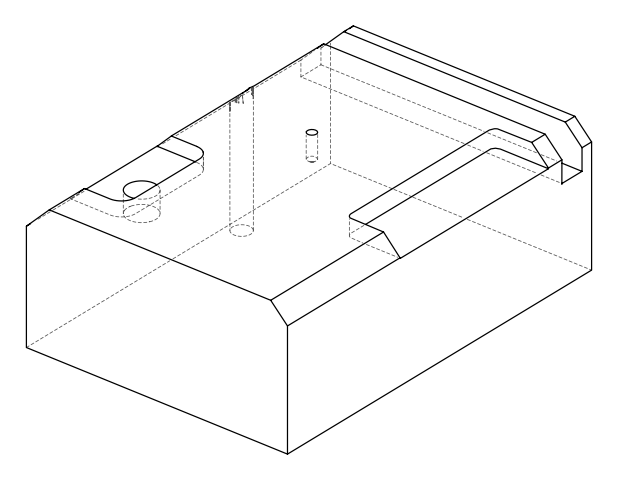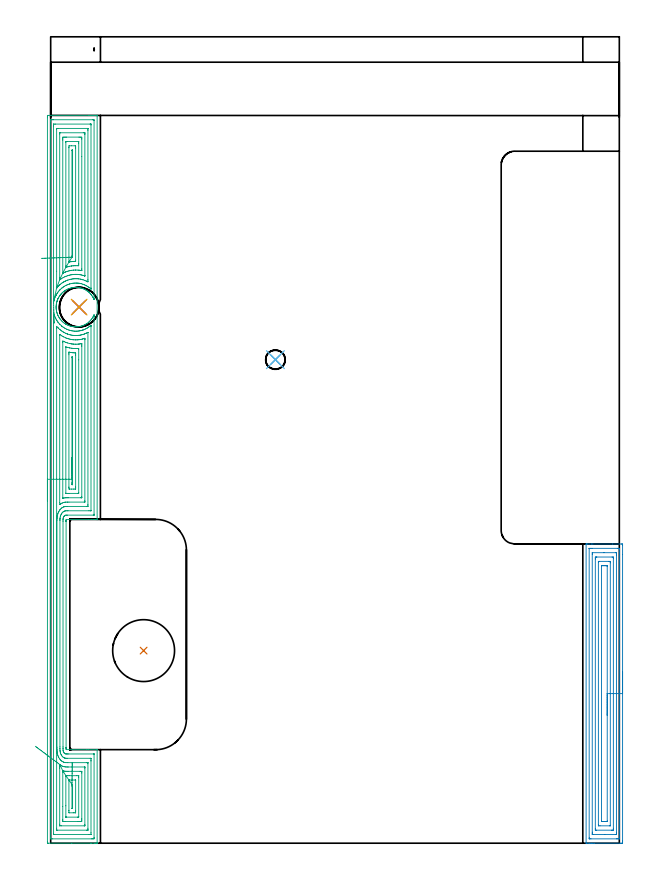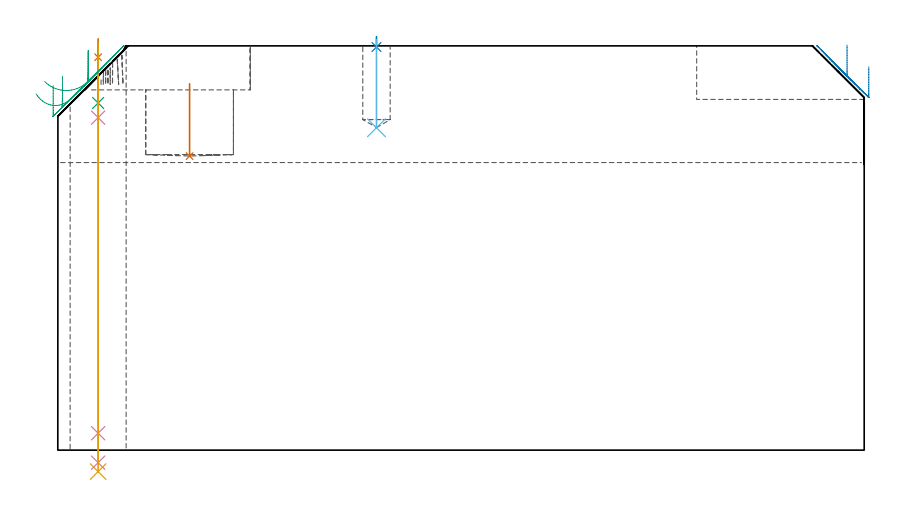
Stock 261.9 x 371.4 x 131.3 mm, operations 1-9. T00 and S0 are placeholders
(PLAN: 15 operations, 9 tool changes, 75.3 min)
(1 SPOT_DRILL | STEP1HOLE | NXT0321_9005460120000 | 0.05 min | 262 mm3)
(2 SPOT_DRILL_1 | STEP1POCKET | NXT0321_9005460120000 | 0.03 min | 1 mm3)
(3 DRILL_BLIND_HOLE_INTO_CENTER | STEP1HOLE | UGT0301_229 | 0.08 min | 1534 mm3)
(4 GUN_DRILL_THROUGH_HOLE | STEP1HOLE | UGT0307_008 | 0.65 min | 10890 mm3)
(5 DRILL_TO_ENLARGE_THROUGH_HOLE | STEP1HOLE | UGT0301_251 | 0.56 min | 21424 mm3)
(6 DRILL_BLIND_HOLE_INTO_CENTER_1 | STEP1POCKET | UGT0301_205 | 0.12 min | 1534 mm3)
(7 INDEXABLE_INSERT_DRILL_BLIND_HOLE_FROM_SOLID | STEP1POCKET_1 | NXT0302_028 | 0.1 min | 22609 mm3)
(8 AREA_MILL | FG_CHAMFER_SURFACE | UGT0205_001 | 6.96 min | 20503 mm3)
(9 AREA_MILL_1 | FG_CHAMFER_SURFACE_1 | UGT0205_001 | 19.77 min | 85879 mm3)
(10 AREA_MILL_2 | FG_CHAMFER_SURFACE_2 | UGT0205_001 | 1.13 min | 4449 mm3)
(11 AREA_MILL_3 | FG_CHAMFER_SURFACE_3 | UGT0205_001 | 1.01 min | 5197 mm3)
(12 AREA_MILL_4 | FG_CHAMFER_SURFACE_4 | UGT0205_001 | 0.8 min | 2714 mm3)
(13 MILL_SLOT | SLOT_PARTIAL_RECTANGULAR | UGT0201_006 | Follow Part, ap 7, ae 75% | 2.34 min | 62139 mm3)
(14 MILL_SLOT_1 | SLOT_PARTIAL_RECTANGULAR_1 | NXT0201_011 | Follow Part, ap 3, ae 75% | 31.88 min | 168829 mm3)
(15 MILL_RECTANGULAR_SLOT | SLOT_RECTANGULAR | UGT0201_094 | Follow Part, ap 5, ae 75% | 9.79 min | 236821 mm3)
(TOOL NXT0321_9005460120000 | NC Spot Drill, 142deg, 12mm, Carbide, Uncoated | D12 PA142 FL30 Z2)
(TOOL UGT0301_229 | Twist Drill 11.9 mm | D11.9 PA118 FL100 Z2)
(TOOL UGT0307_008 | Gun Drill 11 mm | D11 PA130 FL24 Z1)
(TOOL UGT0301_251 | Twist Drill 18.2 mm | D18.2 PA118 FL135 Z2)
(TOOL UGT0301_205 | Twist Drill 8.9 mm | D8.9 PA118 FL78 Z2)
(TOOL NXT0302_028 | Index. Insert Drill 28.5mm [880-D2850L32-03] | D28.5 PA176 FL86 Z2)
(TOOL UGT0205_001 | Chamfer Mill 20 x 3 x 45 deg. | D20 FL50 Z2)
(TOOL UGT0201_006 | End Mill 28 mm | D28 FL25 Z2)
(TOOL NXT0201_011 | ENDMILL 12mm [2P460-1200-NA 1630] | D12 FL38 Z6)
(TOOL UGT0201_094 | End mill 20 mm | D20 FL38 Z4)
(OP 1 SPOT_DRILL)
G17 G21 G94 G90
T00 M6
G54
G17 G0 G90 X13.1 Y246.9 S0 M3
G43 Z141.3 H0
G94 G81 G98 Z127.6 F250. R133.6
G80
M5
M2
(OP 2 SPOT_DRILL_1)
G17 G21 G94 G90
T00 M6
G54
G17 G0 G90 X103.5 Y222.7 S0 M3
G43 Z141.3 H0
G94 G81 G98 Z130.917 F250. R134.3
G80
M5
M2
(OP 3 DRILL_BLIND_HOLE_INTO_CENTER)
G17 G21 G94 G90
T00 M6
G54
G17 G0 G90 X13.1 Y246.9 S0 M3
G43 Z141.3 H0
G94 G81 G98 Z112.75 F250. R132.6
G80
M5
M2
(OP 4 GUN_DRILL_THROUGH_HOLE)
G17 G21 G94 G90
T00 M6
G54
G17 G0 G90 X13.1 Y246.9 M8
G43 Z141.3 H0
Z127.657
S716 M3
G94 G1 Z107.99 F125. M26
G4 X.084
Z5.5 F250.
G4 X.084
Z-4.065 F125.
G4 X.084
M5
M9
G0 Z127.657
Z141.3
M2
(OP 5 DRILL_TO_ENLARGE_THROUGH_HOLE)
G17 G21 G94 G90
T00 M6
G54
G17 G0 G90 X13.1 Y246.9 S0 M3
G43 Z141.3 H0
G94 G73 G98 Z-6.968 F250. Q17.196 R132.6
G80
M5
M2
(OP 6 DRILL_BLIND_HOLE_INTO_CENTER_1)
G17 G21 G94 G90
T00 M6
G54
G17 G0 G90 X103.5 Y222.7 S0 M3
G43 Z141.3 H0
G94 G81 G98 Z104.7 F250. R133.3
G80
M5
M2
(OP 7 INDEXABLE_INSERT_DRILL_BLIND_HOLE_FROM_SOLID)
G17 G21 G94 G90
T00 M6
G54
G17 G0 G90 X42.8 Y88.7 S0 M3
G43 Z141.3 H1
G94 G81 G98 Z95.5 F250. R119.
G80
M5
M2
(OP 8 AREA_MILL)
G17 G21 G94 G90
T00 M6
G54
G17 G0 G90 X263.4 Y78.9 S1061 M3
G43 Z141.3 H0
Z124.5
G94 G1 Y78.862 Z123.629 F250.
Y78.748 Z122.764
Y78.559 Z121.912
Y78.297 Z121.08
Y77.963 Z120.274
Y77.56 Z119.5
Y77.092 Z118.764
Y76.56 Z118.072
Y75.971 Z117.429
Y75.328 Z116.84
Y74.636 Z116.309
Y73.9 Z115.84
Y73.126 Z115.437
Y72.32 Z115.103
Y71.488 Z114.841
Y70.636 Z114.652
Y69.772 Z114.538
Y68.9 Z114.5
Y1.035
X263.399 Y0.609 Z114.501
X263.395 Y0.148 Z114.503
X263.392 Y0.009 Z114.506
X262.939 Y0.005 Z114.958
X262.337 Y0. Z115.56
X250.309 Z127.586
X249.707 Z128.187
X249.146 Z128.751
X248.825 Z129.071
X248.264 Z129.632
X247.943 Z129.952
X246.935 Z130.964
X246.607 Y0.007 Z131.284
X246.602 Y0.008 Z131.288
X246.6 Y0.163 Z131.3
Y137.637
X246.602 Y137.793 Z131.288
X246.607 Y137.8 Z131.283
X246.935 Z130.964
X247.301 Z130.598
X247.943 Z129.952
X249.146 Z128.751
X249.707 Z128.187
X258.829 Z119.068
X262.939 Z114.958
X263.222 Y137.797 Z114.675
X263.392 Y137.79 Z114.506
X263.399 Y137.618 Z114.499
X263.4 Y137.191 Z114.5
Y132.923
Y68.9
X261.986 Z115.914
X261.985 Y2.189 Z115.915
X261.984 Y2.087 Z115.916
X261.981 Y2.036 Z115.919
X261.98 Y2.018 Z115.92
X261.953 Y2.01 Z115.947
X261.562 Y2.002 Z116.338
X261.175 Y2.001 Z116.725
X260.682 Y2. Z117.218
X248.825 Y2.001 Z129.075
X248.329 Y2.003 Z129.571
X248.118 Y2.01 Z129.782
X248.021 Y2.023 Z129.879
X248.015 Y2.321 Z129.885
Y2.394
Y135.611
X248.016 Y135.713 Z129.884
X248.018 Y135.764 Z129.882
X248.02 Y135.782 Z129.88
X248.047 Y135.79 Z129.853
X248.438 Y135.798 Z129.462
X248.825 Y135.799 Z129.075
X249.318 Y135.8 Z128.582
X261.175 Y135.799 Z116.725
X261.671 Y135.797 Z116.229
X261.882 Y135.79 Z116.018
X261.979 Y135.777 Z115.921
X261.984 Y135.479 Z115.916
X261.985 Y135.406 Z115.915
X261.986 Y68.9 Z115.914
X260.572 Z117.328
X260.571 Y4.79 Z117.329
X260.569 Y4.18 Z117.331
X260.567 Y4.039 Z117.333
X260.565 Y4.013 Z117.335
X260.529 Y4.007 Z117.371
X260.469 Y4.001 Z117.431
X255.177 Y4. Z122.723
X249.884 Y4.001 Z128.016
X249.707 Y4.004 Z128.193
X249.53 Y4.01 Z128.37
X249.435 Y4.02 Z128.465
X249.432 Y4.086 Z128.468
X249.43 Y4.18 Z128.47
X249.429 Y4.462 Z128.471
X249.428 Y5.072 Z128.472
X249.429 Y133.01 Z128.471
X249.431 Y133.62 Z128.469
X249.433 Y133.76 Z128.467
X249.435 Y133.787 Z128.465
X249.471 Y133.793 Z128.429
X249.531 Y133.798 Z128.369
X254.823 Y133.8 Z123.077
X260.116 Y133.799 Z117.784
X260.293 Y133.796 Z117.607
X260.47 Y133.79 Z117.43
X260.565 Y133.78 Z117.335
X260.568 Y133.714 Z117.332
X260.57 Y133.62 Z117.33
X260.571 Y133.338 Z117.329
Y132.728
X260.572 Y68.9 Z117.328
X259.157 Z118.743
Y6.858
X259.154 Y6.225 Z118.746
X259.15 Y6.019 Z118.75
X258.952 Y6.01 Z118.948
X258.528 Y6. Z119.372
X258.494 Z119.406
X251.437 Z126.463
X251.042 Y6.005 Z126.858
X250.851 Y6.01 Z127.049
X250.848 Y6.12 Z127.052
X250.843 Y6.601 Z127.057
Y130.942
X250.846 Y131.575 Z127.054
X250.85 Y131.781 Z127.05
X251.048 Y131.79 Z126.852
X251.471 Y131.799 Z126.429
X251.506 Y131.8 Z126.394
X258.563 Z119.337
X258.958 Y131.795 Z118.942
X259.149 Y131.79 Z118.751
X259.152 Y131.68 Z118.748
X259.157 Y131.199 Z118.743
Y68.9
X257.743 Z120.157
X257.742 Y8.251 Z120.158
X257.74 Y8.121 Z120.16
X257.736 Y8.022 Z120.164
X257.723 Y8.01 Z120.177
X257.646 Y8.005 Z120.254
X257.399 Y8.001 Z120.501
X252.989 Y8. Z124.911
X252.354 Y8.007 Z125.546
X252.27 Y8.01 Z125.63
X252.261 Y8.35 Z125.639
X252.258 Y8.545 Z125.642
X252.257 Y8.643 Z125.643
X252.258 Y129.548 Z125.642
X252.26 Y129.679 Z125.64
X252.264 Y129.778 Z125.636
X252.277 Y129.79 Z125.623
X252.354 Y129.795 Z125.546
X252.601 Y129.799 Z125.299
X257.011 Y129.8 Z120.889
X257.646 Y129.793 Z120.254
X257.73 Y129.79 Z120.17
X257.739 Y129.45 Z120.161
X257.742 Y129.255 Z120.158
X257.743 Y129.157 Z120.157
Y68.9
X256.329 Z121.571
X256.328 Y10.202 Z121.572
X256.327 Y10.089 Z121.573
X256.324 Y10.034 Z121.576
X256.322 Y10.013 Z121.578
X256.298 Y10.008 Z121.602
X255.882 Y10.003 Z122.018
X255.423 Y10. Z122.477
X255. Z122.9
X254.541 Z123.359
X254.118 Y10.004 Z123.782
X253.695 Y10.01 Z124.205
X253.677 Y10.013 Z124.223
X253.675 Y10.031 Z124.225
X253.673 Y10.077 Z124.227
X253.672 Y10.157 Z124.228
X253.671 Y10.278 Z124.229
X253.672 Y127.598 Z124.228
X253.673 Y127.71 Z124.227
X253.676 Y127.766 Z124.224
X253.678 Y127.787 Z124.222
X253.702 Y127.792 Z124.198
X254.118 Y127.797 Z123.782
X254.577 Y127.8 Z123.323
X255. Z122.9
X255.459 Y127.799 Z122.441
X255.882 Y127.796 Z122.018
X256.305 Y127.79 Z121.595
X256.323 Y127.787 Z121.577
X256.325 Y127.769 Z121.575
X256.327 Y127.723 Z121.573
X256.328 Y127.643 Z121.572
X256.329 Y127.522 Z121.571
Y68.9
Y68.028 Z121.609
Y67.164 Z121.723
Y66.312 Z121.912
Y65.48 Z122.174
Y64.674 Z122.508
Y63.9 Z122.911
Y63.164 Z123.38
Y62.472 Z123.911
Y61.829 Z124.5
Y61.24 Z125.143
Y60.708 Z125.835
Y60.24 Z126.571
Y59.837 Z127.345
Y59.503 Z128.151
Y59.241 Z128.983
Y59.052 Z129.835
Y58.938 Z130.7
Y58.9 Z131.571
G0 Z141.3
M5
M2
(OP 9 AREA_MILL_1)
G17 G21 G94 G90
T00 M6
G54
G17 G0 G90 X-1.5 Y157.6 S1061 M3
G43 Z141.3 H0
Z118.4
G94 G1 Y157.638 Z117.528 F250.
Y157.752 Z116.664
Y157.941 Z115.812
Y158.203 Z114.98
Y158.537 Z114.174
Y158.94 Z113.4
Y159.408 Z112.664
Y159.94 Z111.972
Y160.529 Z111.329
Y161.172 Z110.74
Y161.864 Z110.209
Y162.6 Z109.74
Y163.374 Z109.337
Y164.18 Z109.003
Y165.012 Z108.741
Y165.863 Z108.552
Y166.728 Z108.438
Y167.6 Z108.4
Y334.141
X-1.499 Y334.587 Z108.401
X-1.495 Y335.029 Z108.403
X-1.492 Y335.19 Z108.406
X-1.059 Y335.2 Z108.838
X17.712 Z127.607
X18.317 Z128.211
X18.869 Z128.766
X19.197 Z129.094
X19.75 Z129.646
X20.078 Z129.973
X20.734 Z130.634
X21.071 Z130.971
X21.4 Y335.196 Z131.29
Y335.195 Z131.291
Y335.034 Z131.3
Y149.294
Y149.105 Z131.291
Y149.104
X21.017 Y149.1 Z130.917
X20.843 Z130.743
X20.078 Z129.973
X18.815 Z128.712
X17.436 Z127.332
X7.101 Z116.999
Y148.637
X7.106 Y148.401 Z116.993
X7.109 Y148.377 Z116.99
Y148.372 Z116.989
X7.107 Y148.367 Z116.991
X7.101 Y148.354 Z116.998
X7.103 Y148.341 Z116.992
X7.101 Y148.338
Y148.324 Z116.995
X7.102 Y148.32 Z116.996
X7.101 Y148.301 Z116.995
Y148.299
X7.103 Y148.295 Z116.992
X7.102 Y148.292 Z116.998
X7.103 Y148.271 Z116.993
X7.102 Y148.268 Z116.991
X7.1 Y148.265
Y148.206 Z117.
Y44.003
Y43.97 Z116.992
X7.101 Y43.969 Z116.991
X7.102 Y43.967
Y43.964 Z116.993
Y43.954 Z116.997
X7.103 Y43.95 Z116.992
X7.1 Y43.945 Z116.995
Y43.939 Z117.
X7.104 Y43.935 Z116.995
X7.112 Y43.928 Z116.987
X7.109 Y43.922 Z116.99
X7.102 Y43.685 Z116.998
Y43.1
X16.555 Z126.449
X17.297 Z127.195
X17.436 Z127.334
X21.263 Y43.099 Z131.161
X21.395 Y43.09 Z131.293
X21.4 Y43.029 Z131.3
Y0.166
Y0.005 Z131.291
Y0.004 Z131.29
X21.071 Y0. Z130.971
X20.734 Z130.634
X20.078 Z129.973
X18.869 Z128.766
X18.317 Z128.211
X9.717 Z119.614
X-1.059 Z108.838
X-1.338 Y0.003 Z108.559
X-1.492 Y0.01 Z108.406
X-1.499 Y0.166 Z108.399
X-1.5 Y0.613 Z108.4
Y167.6
X-0.086 Z109.814
X-0.085 Y332.706 Z109.815
X-0.084 Y332.801 Z109.816
X-0.077 Y333.19 Z109.823
X0.312 Y333.197 Z110.212
X0.703 Y333.199 Z110.603
X1.19 Y333.2 Z111.09
X19.197 Y333.199 Z129.097
X19.688 Y333.196 Z129.588
X19.892 Y333.19 Z129.792
X19.979 Y333.163 Z129.879
X19.984 Y332.897 Z129.884
X19.985 Y332.801 Z129.885
Y250.647
Y250.622
X19.979 Y250.448 Z129.879
X19.908 Y250.601 Z129.808
X19.709 Y251.015 Z129.609
X19.494 Y251.422 Z129.394
X19.452 Y251.493 Z129.352
X19.164 Y251.944 Z129.064
X18.857 Y252.386 Z128.757
X18.6 Y252.71 Z128.5
X18.348 Y252.999 Z128.248
X18.086 Y253.278 Z127.986
X17.707 Y253.64 Z127.607
X17.392 Y253.912 Z127.292
X17.07 Y254.171 Z126.97
X16.813 Y254.353 Z126.713
X16.371 Y254.64 Z126.271
X15.919 Y254.903 Z125.819
X15.618 Y255.063 Z125.518
X15.025 Y255.32 Z124.925
X14.58 Y255.49 Z124.48
X14.131 Y255.634 Z124.031
X13.686 Y255.751 Z123.586
X13.238 Y255.846 Z123.138
X12.863 Y255.908 Z122.763
X12.487 Y255.956 Z122.387
X12.344 Y255.966 Z122.244
X11.897 Y255.988 Z121.797
X11.45 Z121.35
X10.713 Y255.956 Z120.613
X10.556 Y255.936 Z120.456
X10.108 Y255.869 Z120.008
X9.662 Y255.783 Z119.562
X9.214 Y255.674 Z119.114
X8.769 Y255.541 Z118.669
X8.319 Y255.381 Z118.219
X7.875 Y255.197 Z117.775
X7.582 Y255.063 Z117.482
X6.981 Y254.729 Z116.881
X6.552 Y254.46 Z116.448
X6.427 Y254.374 Z116.322
X6.211 Y254.227 Z116.111
X6.129 Y254.171 Z116.028
X6.087 Y254.138 Z115.987
X5.987 Y254.054 Z115.886
X5.634 Y253.757 Z115.533
X5.194 Y253.359 Z115.093
X5.106 Y253.27 Z115.003
X5.046 Y253.203 Z114.944
X4.889 Y253.028 Z114.788
X4.813 Y252.941 Z114.708
X4.719 Y252.839 Z114.618
X4.629 Y252.731 Z114.528
X4.519 Y252.597 Z114.415
X4.38 Y252.433 Z114.28
X4.34 Y252.386 Z114.24
X4.3 Y252.33 Z114.2
X4.017 Y251.916 Z113.917
X3.754 Y251.493 Z113.654
X3.539 Y251.094 Z113.436
X3.419 Y250.874 Z113.319
X3.406 Y250.85 Z113.305
X3.345 Y250.716 Z113.243
X3.291 Y250.601 Z113.19
X3.112 Y250.157 Z113.008
X3.051 Y249.99 Z112.951
X3.041 Y249.962 Z112.941
X2.97 Y249.754 Z112.863
X2.954 Y249.708 Z112.847
X2.904 Y249.538 Z112.797
X2.82 Y249.263 Z112.72
X2.714 Y248.816 Z112.609
X2.629 Y248.37 Z112.526
X2.57 Y247.923 Z112.462
X2.519 Y247.424 Z112.419
X2.513 Y247.352 Z112.411
X2.508 Y246.992 Z112.4
Y246.743 Z112.401
X2.514 Y246.447 Z112.41
X2.538 Y246.138 Z112.434
X2.553 Y245.997 Z112.451
X2.588 Y245.692 Z112.485
X2.653 Y245.289 Z112.547
X2.659 Y245.246 Z112.555
X2.718 Y244.963 Z112.617
X2.753 Y244.798 Z112.651
X2.861 Y244.396 Z112.756
X2.872 Y244.353 Z112.767
X3.003 Y243.95 Z112.898
X3.017 Y243.905 Z112.913
X3.181 Y243.461 Z113.079
X3.289 Y243.203 Z113.188
X3.406 Y242.949 Z113.305
X3.583 Y242.61 Z113.48
X3.605 Y242.568 Z113.502
X3.869 Y242.118 Z113.765
X3.932 Y242.02 Z113.829
X4.032 Y241.864 Z113.93
X4.128 Y241.717 Z114.024
X4.155 Y241.676 Z114.051
X4.225 Y241.578 Z114.121
X4.301 Y241.472 Z114.198
X4.577 Y241.123 Z114.476
X4.866 Y240.784 Z114.765
X5.194 Y240.443 Z115.093
X5.422 Y240.229 Z115.318
X5.493 Y240.161 Z115.39
X5.798 Y239.891 Z115.698
X6.087 Y239.666 Z115.987
X6.53 Y239.355 Z116.429
X6.981 Y239.064 Z116.881
X7.023 Y239.038 Z116.923
X7.09 Y238.999 Z116.99
X7.479 Y238.793 Z117.379
X7.875 Y238.604 Z117.775
X8.319 Y238.419 Z118.219
X8.769 Y238.26 Z118.669
X9.269 Y238.106 Z119.169
X9.465 Y238.057 Z119.365
X9.662 Y238.011 Z119.562
X10.108 Y237.931 Z120.008
X10.556 Y237.868 Z120.456
X11.003 Y237.828 Z120.903
X11.45 Y237.809 Z121.35
X11.897 Y237.812 Z121.797
X12.344 Y237.838 Z122.244
X12.791 Y237.885 Z122.691
X13.238 Y237.959 Z123.138
X13.931 Y238.106 Z123.831
X14.131 Y238.163 Z124.031
X14.58 Y238.31 Z124.48
X15.025 Y238.478 Z124.925
X15.475 Y238.676 Z125.375
X15.919 Y238.895 Z125.819
X16.11 Y238.999 Z126.01
X16.465 Y239.216 Z126.365
X16.813 Y239.451 Z126.713
X17.4 Y239.891 Z127.3
X17.707 Y240.159 Z127.607
X18.026 Y240.464 Z127.926
X18.335 Y240.784 Z128.235
X18.6 Y241.094 Z128.5
X19.044 Y241.676 Z128.944
X19.276 Y242.024 Z129.176
X19.494 Y242.379 Z129.394
X19.599 Y242.568 Z129.499
X19.818 Y243.012 Z129.718
X19.981 Y243.359 Z129.881
X19.983 Y243.323 Z129.883
X19.986 Y242.753 Z129.886
Y242.704
X19.985 Y151.526 Z129.885
X19.98 Y151.128 Z129.88
X19.979 Y151.111 Z129.879
X19.944 Y151.108 Z129.844
X19.87 Y151.103 Z129.77
X19.758 Y151.101 Z129.658
X19.618 Y151.1 Z129.518
X7.748 Y151.099 Z117.648
X7.291 Y151.097 Z117.191
X7.078 Y151.09 Z116.978
X6.868 Y151.063 Z116.768
X6.684 Y151.001 Z116.584
X6.564 Y150.941 Z116.464
X6.429 Y150.849 Z116.329
X6.202 Y150.633 Z116.102
X6.108 Y150.511 Z116.008
X5.987 Y150.318 Z115.887
X5.852 Y150.02 Z115.752
X5.816 Y149.914 Z115.716
X5.768 Y149.74 Z115.668
X5.713 Y149.435 Z115.613
X5.693 Y149.145 Z115.593
X5.689 Y148.847 Z115.589
X5.685 Y148.261 Z115.585
X5.686 Y44.369 Z115.586
X5.688 Y43.779 Z115.588
X5.691 Y43.476 Z115.591
X5.702 Y42.872 Z115.602
X5.741 Y42.583 Z115.641
X5.788 Y42.379 Z115.688
X5.856 Y42.17 Z115.756
X5.987 Y41.881 Z115.887
X6.106 Y41.69 Z116.006
X6.269 Y41.494 Z116.169
X6.486 Y41.309 Z116.386
X6.702 Y41.191 Z116.602
X6.868 Y41.137 Z116.768
X7.159 Y41.11 Z117.059
X7.447 Y41.102 Z117.347
X7.748 Y41.101 Z117.648
X8.33 Y41.1 Z118.23
X19.78 Y41.099 Z129.68
X19.912 Y41.096 Z129.812
X19.964 Y41.091 Z129.864
X19.979 Y41.088 Z129.879
X19.981 Y41.066 Z129.881
X19.984 Y41.008 Z129.884
X19.985 Y40.891 Z129.885
X19.986 Y40.797 Z129.886
X19.985 Y2.493 Z129.885
X19.984 Y2.399 Z129.884
X19.977 Y2.01 Z129.877
X19.588 Y2.003 Z129.488
X19.197 Y2.001 Z129.097
X18.71 Y2. Z128.61
X0.703 Y2.001 Z110.603
X0.212 Y2.004 Z110.112
X0.008 Y2.01 Z109.908
X-0.079 Y2.037 Z109.821
X-0.084 Y2.304 Z109.816
X-0.085 Y2.399 Z109.815
X-0.086 Y167.6 Z109.814
X1.328 Z111.228
X1.329 Y244.432 Z111.229
X1.331 Y244.455 Z111.231
X1.333 Y244.479 Z111.233
X1.344 Y244.448 Z111.244
X1.359 Y244.396 Z111.259
X1.589 Y243.506 Z111.489
X1.593 Y243.493 Z111.493
X1.774 Y242.968 Z111.674
X1.906 Y242.61 Z111.806
X2.138 Y242.048 Z112.038
X2.299 Y241.717 Z112.199
X2.464 Y241.399 Z112.364
X2.798 Y240.824 Z112.698
X3.013 Y240.49 Z112.913
X3.345 Y240.001 Z113.245
X3.397 Y239.931 Z113.297
X3.611 Y239.662 Z113.511
X4.163 Y239.038 Z114.063
X4.225 Y238.975 Z114.125
X5.098 Y238.154 Z114.998
X5.106 Y238.147 Z115.006
X5.616 Y237.775 Z115.516
X5.987 Y237.517 Z115.887
X6.395 Y237.252 Z116.295
X6.868 Y236.992 Z116.768
X7.378 Y236.735 Z117.278
X7.748 Y236.582 Z117.648
X8.318 Y236.359 Z118.218
X8.629 Y236.259 Z118.529
X8.771 Y236.215 Z118.671
X9.51 Y236.032 Z119.41
X9.905 Y235.959 Z119.805
X10.39 Y235.892 Z120.29
X10.901 Y235.842 Z120.801
X11.271 Y235.826 Z121.171
X11.802 Y235.821 Z121.702
X12.152 Y235.835 Z122.052
X12.632 Y235.873 Z122.532
X13.032 Y235.921 Z122.932
X13.404 Y235.982 Z123.304
X13.913 Y236.088 Z123.813
X14.133 Y236.136 Z124.033
X14.794 Y236.328 Z124.694
X14.818 Y236.335 Z124.718
X14.891 Y236.359 Z124.791
X15.454 Y236.583 Z125.354
X15.675 Y236.679 Z125.575
X16.063 Y236.858 Z125.963
X16.555 Y237.105 Z126.455
X16.65 Y237.156 Z126.55
X16.814 Y237.252 Z126.714
X17.191 Y237.5 Z127.091
X17.436 Y237.667 Z127.336
X17.711 Y237.867 Z127.611
X18.084 Y238.145 Z127.984
X18.212 Y238.252 Z128.112
X18.317 Y238.341 Z128.217
X18.559 Y238.548 Z128.459
X18.564 Y238.403 Z128.464
X18.569 Y238.145 Z128.469
X18.571 Y237.888 Z128.471
Y153.312
X18.57 Y153.183 Z128.47
X18.567 Y153.12 Z128.467
X18.565 Y153.112 Z128.465
X18.555 Y153.107 Z128.455
X18.524 Y153.102 Z128.424
X18.317 Y153.101 Z128.217
X17.645 Y153.1 Z127.545
X7.958 Z117.858
X7.748 Y153.098 Z117.648
X7.086 Y153.091 Z116.986
X6.868 Y153.071 Z116.768
X6.569 Y153.017 Z116.469
X6.349 Y152.945 Z116.249
X5.987 Y152.766 Z115.887
X5.781 Y152.628 Z115.681
X5.546 Y152.419 Z115.446
X5.323 Y152.199 Z115.223
X5.106 Y151.924 Z115.006
X4.952 Y151.683 Z114.852
X4.86 Y151.526 Z114.76
X4.657 Y151.089 Z114.557
X4.582 Y150.898 Z114.482
X4.496 Y150.633 Z114.396
X4.437 Y150.419 Z114.337
X4.315 Y149.74 Z114.215
X4.307 Y149.657 Z114.207
X4.282 Y149.268 Z114.182
X4.272 Y148.847 Z114.172
Y148.8
X4.271 Y44.369 Z114.171
X4.273 Y43.476 Z114.173
Y43.427
X4.303 Y42.583 Z114.203
X4.312 Y42.496 Z114.212
X4.375 Y42.067 Z114.275
X4.461 Y41.69 Z114.361
X4.568 Y41.342 Z114.468
X4.8 Y40.797 Z114.7
X4.905 Y40.594 Z114.805
X5.106 Y40.276 Z115.006
X5.41 Y39.904 Z115.31
X5.714 Y39.632 Z115.614
X5.86 Y39.516 Z115.76
X5.987 Y39.438 Z115.887
X6.305 Y39.271 Z116.205
X6.517 Y39.199 Z116.417
X6.737 Y39.144 Z116.637
X6.868 Y39.132 Z116.768
X7.264 Y39.11 Z117.164
X7.66 Y39.101 Z117.56
X18.229 Y39.1 Z128.129
X18.317 Y39.098 Z128.217
X18.404 Y39.095 Z128.304
X18.565 Y39.087 Z128.465
X18.566 Y39.011 Z128.466
X18.57 Y38.755 Z128.47
X18.571 Y38.118 Z128.471
Y37.86
Y4.82
X18.566 Y4.185 Z128.466
X18.565 Y4.057 Z128.465
X18.554 Y4.01 Z128.454
X18.495 Y4.004 Z128.395
X18.317 Y4.002 Z128.217
X17.618 Y4. Z127.518
X1.765 Z111.665
X1.583 Y4.002 Z111.483
X1.401 Y4.006 Z111.301
X1.35 Y4.01 Z111.25
X1.335 Y4.016 Z111.235
X1.333 Y4.031 Z111.233
X1.33 Y4.099 Z111.23
X1.329 Y4.185 Z111.229
X1.328 Y4.443 Z111.228
Y167.6
X2.743 Z112.643
X2.744 Y237.252 Z112.644
X2.747 Y237.858 Z112.647
X2.75 Y238.046 Z112.65
X3.184 Y237.58 Z113.084
X3.345 Y237.41 Z113.245
X3.502 Y237.252 Z113.402
X4.225 Y236.583 Z114.125
X4.485 Y236.359 Z114.385
X5.106 Y235.901 Z115.006
X5.752 Y235.466 Z115.652
X5.987 Y235.329 Z115.887
X6.296 Y235.152 Z116.196
X6.868 Y234.875 Z116.768
X7.563 Y234.573 Z117.463
X7.748 Y234.503 Z117.648
X7.857 Y234.464 Z117.757
X8.629 Y234.226 Z118.529
X9.093 Y234.103 Z118.993
X9.51 Y234.016 Z119.41
X10.164 Y233.91 Z120.064
X10.39 Y233.887 Z120.29
X11.128 Y233.826 Z121.028
X11.271 Y233.823 Z121.171
X12.01 Y233.824 Z121.91
X12.152 Y233.832 Z122.052
X12.829 Y233.887 Z122.729
X13.032 Y233.913 Z122.932
X13.597 Y234.001 Z123.497
X13.913 Y234.065 Z123.813
X14.326 Y234.155 Z124.226
X14.794 Y234.29 Z124.694
X15.009 Y234.356 Z124.909
X15.643 Y234.573 Z125.543
X15.666 Y234.582 Z125.566
X15.675 Y234.586 Z125.575
X16.279 Y234.853 Z126.179
X16.555 Y234.982 Z126.455
X17.135 Y235.263 Z127.035
X17.149 Y235.268 Z127.049
X17.152 Y235.253 Z127.052
X17.155 Y235.209 Z127.055
X17.156 Y235.153 Z127.056
X17.157 Y155.991 Z127.057
X17.155 Y155.383 Z127.055
X17.152 Y155.178 Z127.052
X17.15 Y155.113 Z127.05
X17.104 Y155.109 Z127.004
X16.995 Y155.105 Z126.895
X16.555 Y155.1 Z126.455
X7.748 Z117.648
X7.023 Y155.098 Z116.923
X6.88 Y155.086 Z116.78
X6.868 Y155.084 Z116.768
X6.465 Y155.015 Z116.365
X6.15 Y154.933 Z116.05
X5.987 Y154.878 Z115.887
X5.536 Y154.663 Z115.436
X5.106 Y154.385 Z115.006
X5.008 Y154.305 Z114.908
X4.892 Y154.205 Z114.792
X4.551 Y153.875 Z114.451
X4.443 Y153.764 Z114.343
X4.225 Y153.5 Z114.125
X4.145 Y153.394 Z114.045
X4.087 Y153.312 Z113.987
X3.8 Y152.851 Z113.7
X3.705 Y152.68 Z113.605
X3.58 Y152.419 Z113.48
X3.507 Y152.255 Z113.407
X3.345 Y151.872 Z113.245
X3.256 Y151.616 Z113.156
X3.228 Y151.526 Z113.128
X3.129 Y151.178 Z113.029
X3.067 Y150.915 Z112.967
X3.014 Y150.633 Z112.914
X2.963 Y150.347 Z112.863
X2.932 Y150.158 Z112.832
X2.891 Y149.74 Z112.791
X2.883 Y149.632 Z112.783
X2.868 Y149.331 Z112.768
X2.859 Y148.847 Z112.759
X2.858 Y148.754 Z112.758
X2.857 Y44.275 Z112.757
X2.858 Y43.969 Z112.758
X2.862 Y43.476 Z112.762
X2.866 Y43.168 Z112.766
X2.868 Y43.066 Z112.768
X2.885 Y42.583 Z112.785
X2.891 Y42.462 Z112.791
X2.925 Y42.116 Z112.825
X2.986 Y41.69 Z112.886
X3.052 Y41.353 Z112.952
X3.129 Y41.015 Z113.029
X3.193 Y40.797 Z113.093
X3.345 Y40.343 Z113.245
X3.53 Y39.904 Z113.43
X3.688 Y39.556 Z113.588
X4.009 Y39.011 Z113.909
X4.225 Y38.709 Z114.125
X4.488 Y38.388 Z114.388
X4.762 Y38.118 Z114.662
X5.106 Y37.821 Z115.006
X5.343 Y37.653 Z115.243
X5.835 Y37.378 Z115.735
X5.987 Y37.321 Z115.887
X6.26 Y37.225 Z116.16
X6.868 Y37.131 Z116.768
X6.97 Y37.121 Z116.87
X7.748 Y37.103 Z117.648
X7.871 Y37.101 Z117.771
X16.679 Y37.1 Z126.579
X16.969 Y37.097 Z126.869
X17.114 Y37.092 Z127.014
X17.146 Y37.09 Z127.046
X17.15 Y37.07 Z127.05
X17.152 Y37.027 Z127.052
X17.156 Y36.615 Z127.056
X17.157 Y6.864 Z127.057
X17.155 Y6.255 Z127.055
X17.152 Y6.051 Z127.052
X17.151 Y6.02 Z127.051
X17.139 Y6.01 Z127.039
X17.087 Y6.006 Z126.987
X16.981 Y6.003 Z126.881
X16.555 Y6. Z126.455
X2.916 Y6.001 Z112.816
X2.816 Y6.004 Z112.716
X2.767 Y6.008 Z112.667
X2.749 Y6.011 Z112.649
X2.748 Y6.026 Z112.648
X2.745 Y6.128 Z112.645
X2.743 Y6.581 Z112.643
Y6.864
Y167.6
X4.157 Z114.057
Y233.819
X4.158 Y233.958 Z114.058
X4.162 Y234.236 Z114.062
X4.164 Y234.311 Z114.064
X4.167 Y234.317 Z114.067
X4.185 Y234.307 Z114.085
X4.225 Y234.282 Z114.125
X5.11 Y233.677 Z115.01
X5.727 Y233.328 Z115.627
X5.987 Y233.194 Z115.887
X6.845 Y232.787 Z116.745
X6.884 Y232.771 Z116.784
X7.424 Y232.565 Z117.324
X7.748 Y232.456 Z117.648
X8.231 Y232.298 Z118.131
X8.629 Y232.193 Z118.529
X9.389 Y232.017 Z119.289
X9.51 Y231.997 Z119.41
X10.184 Y231.894 Z120.084
X10.39 Y231.875 Z120.29
X10.412 Y231.873 Z120.312
X11.271 Y231.821 Z121.171
X11.346 Y231.818 Z121.246
X12.152 Y231.827 Z122.052
X12.216 Y231.829 Z122.116
X13.016 Y231.894 Z122.916
X13.031 Y231.896 Z122.931
X13.794 Y232.016 Z123.694
X13.913 Y232.04 Z123.813
X14.519 Y232.173 Z124.419
X14.794 Y232.249 Z124.694
X15.205 Y232.371 Z125.105
X15.675 Y232.519 Z125.575
X15.717 Y232.531 Z125.617
X15.734 Y232.534 Z125.634
X15.737 Y232.38 Z125.637
X15.742 Y232.103 Z125.642
X15.743 Y231.964 Z125.643
Y231.894
Y157.638
X15.741 Y157.5 Z125.641
X15.736 Y157.223 Z125.636
X15.731 Y157.109 Z125.631
X15.716 Y157.106 Z125.616
X15.675 Y157.104 Z125.575
X15.461 Y157.101 Z125.361
X8.416 Y157.1 Z118.316
X7.748 Y157.098 Z117.648
X7.539 Y157.097 Z117.439
X6.868 Y157.079 Z116.768
X6.693 Y157.061 Z116.593
X6.361 Y157.01 Z116.261
X5.987 Y156.931 Z115.887
X5.949 Y156.922 Z115.849
X5.816 Y156.884 Z115.716
X5.318 Y156.669 Z115.218
X5.106 Y156.568 Z115.006
X4.749 Y156.353 Z114.649
X4.586 Y156.248 Z114.486
X4.443 Y156.151 Z114.343
X4.225 Y155.982 Z114.125
X4.164 Y155.94 Z114.064
X4.161 Y155.991 Z114.061
X4.159 Y156.059 Z114.059
X4.157 Y156.884 Z114.057
Y167.6
X5.571 Z115.471
X5.572 Y230.53 Z115.472
X5.574 Y231.001 Z115.474
X5.576 Y231.212 Z115.476
X5.578 Y231.252 Z115.478
X5.725 Y231.193 Z115.625
X5.846 Y231.144 Z115.746
X5.987 Y231.08 Z115.887
X6.159 Y231.001 Z116.059
X6.868 Y230.709 Z116.768
X7.325 Y230.537 Z117.225
X7.748 Y230.406 Z117.648
X8.564 Y230.174 Z118.464
X8.629 Y230.159 Z118.529
X8.854 Y230.109 Z118.754
X9.51 Y229.989 Z119.41
X9.652 Y229.964 Z119.552
X10.052 Y229.913 Z119.952
X10.39 Y229.88 Z120.29
X10.637 Y229.859 Z120.537
X11.271 Y229.826 Z121.171
X11.553 Y229.823 Z121.453
X12.152 Y229.834 Z122.052
X12.803 Y229.876 Z122.703
X13.032 Y229.898 Z122.932
X13.22 Y229.919 Z123.12
X13.913 Y230.02 Z123.813
X13.989 Y230.032 Z123.889
X14.138 Y230.061 Z124.038
X14.235 Y230.079 Z124.135
X14.29 Y230.087 Z124.19
X14.316 Y230.089 Z124.216
X14.322 Y230.074 Z124.222
X14.325 Y229.925 Z124.225
X14.328 Y229.688 Z124.228
X14.329 Y229.216 Z124.229
Y228.794
X14.328 Y159.563 Z124.228
X14.327 Y159.144 Z124.227
X14.324 Y159.116 Z124.224
X14.322 Y159.11 Z124.222
X14.312 Y159.106 Z124.212
X14.256 Y159.102 Z124.156
X14.142 Y159.101 Z124.042
X13.913 Y159.1 Z123.813
X8.206 Y159.099 Z118.106
X7.748 Y159.097 Z117.648
X7.332 Y159.092 Z117.232
X6.868 Y159.079 Z116.768
X6.5 Y159.043 Z116.4
X5.987 Y158.95 Z115.887
X5.616 Y158.879 Z115.516
X5.577 Y158.877 Z115.477
X5.574 Y158.91 Z115.474
X5.573 Y158.945 Z115.473
X5.572 Y159.091 Z115.472
X5.571 Y167.6 Z115.471
X6.985 Z116.885
X6.986 Y228.323 Z116.886
X6.988 Y228.516 Z116.888
X6.989 Y228.563 Z116.889
X6.991 Y228.576 Z116.891
X7.699 Y228.373 Z117.599
X7.883 Y228.323 Z117.783
X8.629 Y228.144 Z118.529
X8.855 Y228.094 Z118.755
X9.51 Y227.982 Z119.41
X9.904 Y227.923 Z119.804
X10.39 Y227.879 Z120.29
X10.863 Y227.844 Z120.763
X11.271 Y227.826 Z121.171
X11.762 Y227.825 Z121.662
X12.152 Y227.834 Z122.052
X12.612 Y227.856 Z122.512
X12.837 Y227.865 Z122.737
X12.88 Y227.866 Z122.78
X12.908 Y227.855 Z122.808
X12.909 Y227.799 Z122.809
X12.914 Y227.55 Z122.814
X12.915 Y222.638 Z122.815
X12.914 Y161.469 Z122.814
X12.913 Y161.349 Z122.813
X12.91 Y161.156 Z122.81
X12.908 Y161.117 Z122.808
X12.807 Y161.11 Z122.707
X12.643 Y161.105 Z122.543
X12.397 Y161.101 Z122.297
X8.383 Y161.1 Z118.283
X7.748 Y161.096 Z117.648
X7.12 Y161.093 Z117.02
X7.034 Y161.094 Z116.934
X7.003 Y161.097 Z116.903
X6.994 Y161.101 Z116.894
X6.991 Y161.11 Z116.891
X6.988 Y161.149 Z116.888
X6.986 Y161.229 Z116.886
X6.985 Y167.6 Z116.885
X8.4 Z118.3
Y224.983
X8.401 Y225.644 Z118.301
X8.402 Y225.874 Z118.302
X8.407 Y226.107 Z118.307
X8.413 Y226.148 Z118.313
X8.441 Y226.145 Z118.341
X8.507 Y226.136 Z118.407
X8.629 Y226.116 Z118.529
X9.131 Y226.028 Z119.031
X9.51 Y225.971 Z119.41
X10.144 Y225.893 Z120.044
X10.39 Y225.874 Z120.29
X11.09 Y225.827 Z120.99
X11.486 Y225.808 Z121.386
X11.494 Y225.781 Z121.394
X11.497 Y225.721 Z121.397
X11.499 Y225.644 Z121.399
X11.5 Y225.411 Z121.4
Y224.751
Y164.028
X11.499 Y163.797 Z121.399
X11.493 Y163.135 Z121.393
X11.302 Y163.104 Z121.202
X11.271 Y163.102 Z121.171
X10.425 Y163.1 Z120.325
X9.544 Z119.444
X8.662 Y163.102 Z118.562
X8.629 Y163.105 Z118.529
X8.407 Y163.135 Z118.307
X8.401 Y163.797 Z118.301
X8.4 Y164.028 Z118.3
Y167.6
X9.814 Z119.714
Y223.549
X9.816 Y223.858 Z119.716
X9.818 Y223.891 Z119.718
X9.82 Y223.901 Z119.72
X9.833 Y223.907 Z119.733
X9.898 Y223.904 Z119.798
X9.925 Y223.9 Z119.825
X10.079 Y223.858 Z119.979
X10.083 Y223.581 Z119.983
X10.085 Y223.274 Z119.985
X10.086 Y219.123 Z119.986
Y165.814
X10.084 Y165.506 Z119.984
X10.08 Y165.236 Z119.98
X10.075 Y165.11 Z119.975
X9.95 Y165.109 Z119.85
X9.825 Y165.11 Z119.725
X9.821 Y165.23 Z119.721
X9.816 Y165.503 Z119.716
X9.814 Y165.814 Z119.714
Y166.09
Y167.6
Y168.472 Z119.752
Y169.337 Z119.866
Y170.188 Z120.054
Y171.02 Z120.317
Y171.826 Z120.651
Y172.6 Z121.053
Y173.336 Z121.522
X9.813 Y174.028 Z122.053
Y174.671 Z122.642
Y175.261 Z123.286
Y175.792 Z123.978
Y176.26 Z124.713
Y176.663 Z125.487
Y176.997 Z126.293
Y177.26 Z127.125
Y177.448 Z127.977
Y177.562 Z128.842
Y177.6 Z129.713
G0 Z141.3
X-7.046 Y44.616
Z115.672
G1 X-6.585 Y44.272 Z115.015
X-6.08 Y43.896 Z114.412
X-5.535 Y43.489 Z113.865
X-4.953 Y43.056 Z113.38
X-4.34 Y42.599 Z112.96
X-3.7 Y42.122 Z112.609
X-3.038 Y41.629 Z112.328
X-2.358 Y41.122 Z112.12
X-1.667 Y40.607 Z111.987
X-0.969 Y40.087 Z111.93
X-0.27 Y39.566 Z111.948
X0.426 Y39.047 Z112.043
X1.112 Y38.536 Z112.213
X1.783 Y38.036 Z112.456
X2.435 Y37.55 Z112.772
X3.063 Y37.082 Z113.158
X3.661 Y36.636 Z113.61
X4.225 Y36.216 Z114.125
X4.659 Y35.893 Z114.559
X5.106 Y35.639 Z115.006
X5.495 Y35.439 Z115.395
X5.987 Y35.27 Z115.887
X6.196 Y35.227 Z116.096
X6.868 Y35.13 Z116.768
X7.187 Y35.115 Z117.087
X7.748 Y35.105 Z117.648
X8.082 Y35.101 Z117.982
X15.675 Y35.099 Z125.575
X15.711 Y35.098 Z125.611
X15.73 Y35.094 Z125.63
X15.735 Y35.093 Z125.635
X15.737 Y35.031 Z125.637
X15.742 Y34.754 Z125.642
X15.743 Y34.615 Z125.643
Y8.511
X15.741 Y8.372 Z125.641
X15.736 Y8.095 Z125.636
X15.728 Y8.009 Z125.628
X15.714 Y8.006 Z125.614
X15.675 Y8.004 Z125.575
X15.434 Y8.001 Z125.334
X4.866 Y8. Z114.766
X4.225 Y8.004 Z114.125
X4.183 Y8.006 Z114.083
X4.166 Y8.009 Z114.066
X4.163 Y8.164 Z114.063
X4.158 Y8.441 Z114.058
X4.157 Y8.719 Z114.057
Y34.615
X4.161 Y35.439 Z114.061
X4.163 Y35.502 Z114.063
X4.225 Y36.216 Z114.125
X5.579 Y33.332 Z115.479
X5.596 Y33.33 Z115.496
X5.641 Y33.321 Z115.541
X5.724 Y33.304 Z115.624
X5.987 Y33.252 Z115.887
X6.457 Y33.177 Z116.357
X6.868 Y33.129 Z116.768
X7.403 Y33.11 Z117.303
X7.748 Y33.105 Z117.648
X8.293 Y33.101 Z118.193
X13.579 Y33.099 Z123.479
X13.913 Y33.095 Z123.813
X14.248 Y33.09 Z124.148
X14.322 Y33.079 Z124.222
X14.325 Y33.013 Z124.225
X14.327 Y32.901 Z124.227
X14.328 Y32.76 Z124.228
X14.329 Y32.339 Z124.229
Y11.329
X14.328 Y10.908 Z124.228
X14.325 Y10.436 Z124.225
X14.322 Y10.021 Z124.222
X13.913 Y10.01 Z123.813
X13.46 Y10.002 Z123.36
X13.032 Y10.001 Z122.932
X12.581 Y10. Z122.481
X6.868 Y10.001 Z116.768
X6.414 Y10.002 Z116.314
X5.987 Y10.01 Z115.887
X5.578 Y10.024 Z115.478
X5.575 Y10.436 Z115.475
X5.572 Y10.856 Z115.472
X5.571 Y16.885 Z115.471
X5.572 Y32.76 Z115.472
X5.573 Y33.179 Z115.473
X5.577 Y33.32 Z115.477
X5.579 Y33.332 Z115.479
X7.007 Y31.106 Z116.907
X7.209 Z117.109
X7.491 Y31.104 Z117.391
X7.622 Y31.102 Z117.522
X7.748 Z117.648
X8.505 Y31.1 Z118.405
X12.028 Z121.928
X12.909 Y31.099 Z122.809
X12.911 Y31.098 Z122.811
X12.913 Y31.096 Z122.813
X12.914 Y30.974 Z122.814
X12.915 Y30.201 Z122.815
X12.914 Y12.341 Z122.814
Y12.222
X12.91 Y12.029 Z122.81
X12.909 Y12.014 Z122.809
X12.851 Y12.008 Z122.751
X12.734 Y12.003 Z122.634
X12.589 Y12.001 Z122.489
X12.37 Y12. Z122.27
X7.086 Z116.986
X7.024 Y12.002 Z116.924
X7.005 Y12.006 Z116.905
X6.992 Y12.011 Z116.892
X6.99 Y12.036 Z116.89
X6.986 Y12.101 Z116.886
X6.985 Y17.237 Z116.885
Y30.855
X6.986 Y30.974 Z116.886
X6.99 Y31.07 Z116.89
X6.992 Y31.089 Z116.892
X7.007 Y31.106 Z116.907
X8.412 Y29.091 Z118.312
X8.431 Y29.093 Z118.331
X8.629 Y29.099 Z118.529
X11.271 Y29.1 Z121.171
X11.359 Y29.099 Z121.259
X11.457 Y29.09 Z121.357
X11.495 Y29.085 Z121.395
X11.497 Y29.067 Z121.397
X11.499 Y29.044 Z121.399
X11.5 Y28.956 Z121.4
Y14.901
X11.499 Y14.669 Z121.399
X11.493 Y14.008 Z121.393
X11.278 Y14. Z121.178
X11.271 Z121.171
X10.398 Z120.298
X8.636 Z118.536
X8.407 Y14.008 Z118.307
X8.403 Y14.236 Z118.303
X8.4 Y14.901 Z118.3
Y15.133
Y28.76
X8.402 Y28.915 Z118.302
X8.407 Y29.038 Z118.307
X8.412 Y29.091 Z118.312
X9.821 Y27.087 Z119.721
X10.079 Y27.084 Z119.979
X10.083 Y26.821 Z119.983
X10.085 Y26.509 Z119.985
X10.086 Y26.201 Z119.986
Y16.102
X10.084 Y16.056 Z119.984
X10.08 Y16.021 Z119.98
X10.077 Y16.01 Z119.977
X10.067 Y16.008 Z119.967
X9.95 Y16.004 Z119.85
X9.832 Y16.008 Z119.732
X9.822 Y16.01 Z119.722
X9.82 Y16.021 Z119.72
X9.816 Y16.056 Z119.716
X9.815 Y16.102 Z119.715
X9.814 Y26.201 Z119.714
X9.815 Y26.509 Z119.715
X9.817 Y26.786 Z119.717
X9.821 Y27.087 Z119.721
X9.831 Y27.958 Z119.769
X9.842 Y28.821 Z119.894
X9.852 Y29.67 Z120.093
X9.862 Y30.499 Z120.365
X9.872 Y31.301 Z120.709
X9.881 Y32.07 Z121.121
X9.89 Y32.8 Z121.599
X9.898 Y33.485 Z122.138
X9.906 Y34.121 Z122.735
X9.913 Y34.703 Z123.385
X9.919 Y35.225 Z124.084
X9.925 Y35.685 Z124.825
X9.93 Y36.079 Z125.604
X9.934 Y36.403 Z126.414
X9.937 Y36.655 Z127.249
X9.939 Y36.833 Z128.103
X9.94 Y36.937 Z128.969
X9.941 Y36.964 Z129.841
G0 Z141.3
X1.544 Y239.57
Z121.446
G1 Y239.59 Z120.574
X1.542 Y239.685 Z119.707
X1.538 Y239.856 Z118.851
X1.533 Y240.1 Z118.014
X1.526 Y240.417 Z117.201
X1.518 Y240.803 Z116.419
X1.508 Y241.256 Z115.673
X1.497 Y241.772 Z114.97
X1.485 Y242.347 Z114.314
X1.471 Y242.977 Z113.711
X1.457 Y243.658 Z113.166
X1.441 Y244.383 Z112.681
X1.425 Y245.148 Z112.262
X1.408 Y245.946 Z111.911
X1.39 Y246.773 Z111.631
X1.372 Y247.62 Z111.424
X1.354 Y248.482 Z111.292
X1.335 Y249.352 Z111.235
X1.332 Y249.512 Z111.232
X1.329 Y249.648 Z111.229
Y249.754
Y249.83
Y330.38
X1.334 Y331.015 Z111.234
X1.336 Y331.143 Z111.236
X1.346 Y331.19 Z111.246
X1.405 Y331.196 Z111.305
X1.583 Y331.198 Z111.483
X2.282 Y331.2 Z112.182
X18.135 Z128.035
X18.317 Y331.198 Z128.217
X18.499 Y331.194 Z128.399
X18.55 Y331.19 Z128.45
X18.565 Y331.184 Z128.465
X18.567 Y331.169 Z128.467
X18.57 Y331.101 Z128.47
X18.571 Y331.015 Z128.471
Y330.757
Y255.747
X18.57 Y255.488 Z128.47
X18.568 Y255.316 Z128.468
X18.565 Y255.256 Z128.465
X18.563 Y255.247 Z128.463
X18.552 Y255.254 Z128.452
X18.489 Y255.305 Z128.389
X18.317 Y255.446 Z128.217
X17.627 Y256.005 Z127.527
X17.436 Y256.138 Z127.336
X17.045 Y256.401 Z126.945
X16.555 Y256.685 Z126.455
X16.173 Y256.898 Z126.073
X15.675 Y257.12 Z125.575
X15.293 Y257.285 Z125.193
X14.794 Y257.462 Z124.694
X14.002 Y257.701 Z123.902
X13.913 Y257.722 Z123.813
X13.603 Y257.791 Z123.503
X13.118 Y257.877 Z123.018
X13.032 Y257.891 Z122.932
X12.918 Y257.907 Z122.818
X12.51 Y257.947 Z122.41
X12.152 Y257.97 Z122.052
X11.966 Y257.979 Z121.866
X11.271 Y257.973 Z121.171
X11.097 Y257.968 Z120.997
X10.39 Y257.913 Z120.29
X10.282 Y257.901 Z120.182
X9.607 Y257.791 Z119.507
X9.525 Y257.775 Z119.425
X9.51 Y257.771 Z119.41
X8.825 Y257.592 Z118.725
X8.629 Y257.533 Z118.529
X8.158 Y257.376 Z118.058
X7.748 Y257.218 Z117.648
X7.523 Y257.126 Z117.423
X7.021 Y256.898 Z116.921
X6.921 Y256.844 Z116.821
X6.868 Y256.813 Z116.768
X6.362 Y256.518 Z116.262
X5.987 Y256.285 Z115.887
X5.818 Y256.176 Z115.718
X5.57 Y256.005 Z115.47
X5.309 Y255.799 Z115.209
X5.106 Y255.629 Z115.006
X4.513 Y255.112 Z114.413
X4.366 Y254.969 Z114.266
X4.225 Y254.824 Z114.125
X3.94 Y254.508 Z113.84
X3.688 Y254.219 Z113.588
X3.532 Y254.029 Z113.432
X3.345 Y253.793 Z113.245
X3.153 Y253.52 Z113.053
X3.022 Y253.326 Z112.922
X2.804 Y252.981 Z112.704
X2.674 Y252.769 Z112.574
X2.482 Y252.433 Z112.382
X2.478 Y252.426 Z112.378
X2.464 Y252.4 Z112.364
X2.178 Y251.83 Z112.078
X2.049 Y251.54 Z111.949
X1.913 Y251.206 Z111.813
X1.703 Y250.647 Z111.603
X1.685 Y250.596 Z111.585
X1.672 Y250.557 Z111.572
X1.583 Y250.261 Z111.483
X1.474 Y249.864 Z111.374
X1.445 Y249.754 Z111.345
X1.412 Y249.63 Z111.312
X1.371 Y249.48 Z111.271
X1.335 Y249.352 Z111.235
X2.745 Y255.72 Z112.645
X2.744 Z112.644
Y255.721
X2.743 Y263.39 Z112.643
Y328.946
X2.746 Y329.15 Z112.646
X2.748 Y329.183 Z112.648
X2.751 Y329.19 Z112.651
X2.76 Y329.194 Z112.66
X2.812 Y329.198 Z112.712
X2.919 Y329.199 Z112.819
X3.345 Y329.2 Z113.245
X16.984 Y329.199 Z126.884
X17.084 Y329.196 Z126.984
X17.133 Y329.192 Z127.033
X17.151 Y329.188 Z127.051
X17.152 Y329.174 Z127.052
X17.155 Y329.071 Z127.055
X17.157 Y328.619 Z127.057
Y328.336
Y259.577
X17.156 Y258.968 Z127.056
X17.153 Y258.684 Z127.053
X17.15 Y258.536 Z127.05
X17.059 Y258.575 Z126.959
X16.84 Y258.684 Z126.74
X16.555 Y258.823 Z126.455
X16.296 Y258.946 Z126.196
X15.675 Y259.205 Z125.575
X14.883 Y259.487 Z124.783
X14.794 Y259.513 Z124.694
X14.576 Y259.577 Z124.476
X13.913 Y259.738 Z123.813
X13.71 Y259.783 Z123.61
X13.032 Y259.892 Z122.932
X12.68 Y259.934 Z122.58
X12.152 Y259.968 Z122.052
X11.757 Y259.977 Z121.657
X11.271 Y259.971 Z121.171
X10.754 Y259.946 Z120.654
X10.39 Y259.915 Z120.29
X10.093 Y259.878 Z119.993
X9.51 Y259.782 Z119.41
X9.339 Y259.75 Z119.239
X8.629 Y259.583 Z118.529
X8.603 Y259.577 Z118.503
X7.956 Y259.366 Z117.856
X7.748 Y259.291 Z117.648
X7.315 Y259.123 Z117.215
X6.868 Y258.927 Z116.768
X6.703 Y258.851 Z116.603
X6.368 Y258.684 Z116.268
X6.123 Y258.545 Z116.023
X5.987 Y258.465 Z115.887
X5.572 Y258.211 Z115.472
X5.106 Y257.912 Z115.006
X5.034 Y257.864 Z114.934
X4.931 Y257.791 Z114.831
X4.536 Y257.476 Z114.436
X4.225 Y257.215 Z114.125
X4.056 Y257.069 Z113.956
X3.863 Y256.898 Z113.763
X3.594 Y256.645 Z113.494
X3.345 Y256.389 Z113.245
X3.161 Y256.191 Z113.061
X2.995 Y256.005 Z112.895
X2.745 Y255.72 Z112.645
X4.163 Y259.52 Z114.063
X4.161 Y259.577 Z114.061
X4.159 Y259.644 Z114.059
X4.157 Y260.47 Z114.057
Y326.689
X4.159 Y326.828 Z114.059
X4.164 Y327.105 Z114.064
X4.172 Y327.191 Z114.072
X4.186 Y327.194 Z114.086
X4.225 Y327.196 Z114.125
X4.466 Y327.199 Z114.366
X15.034 Y327.2 Z124.934
X15.675 Y327.196 Z125.575
X15.717 Y327.194 Z125.617
X15.734 Y327.191 Z125.634
X15.737 Y327.036 Z125.637
X15.742 Y326.758 Z125.642
X15.743 Y326.62 Z125.643
Y326.55
Y261.363
X15.742 Y261.295 Z125.642
X15.739 Y261.272 Z125.639
X15.737 Y261.263 Z125.637
X15.728 Y261.264 Z125.628
X15.675 Y261.278 Z125.575
X15.414 Y261.363 Z125.314
X14.794 Y261.544 Z124.694
X14.234 Y261.688 Z124.134
X13.913 Y261.757 Z123.813
X13.44 Y261.842 Z123.34
X13.032 Y261.899 Z122.932
X12.45 Y261.954 Z122.35
X12.152 Y261.968 Z122.052
X11.545 Y261.978 Z121.445
X11.271 Y261.972 Z121.171
X10.981 Y261.961 Z120.881
X10.39 Y261.918 Z120.29
X9.9 Y261.86 Z119.8
X9.51 Y261.795 Z119.41
X9.148 Y261.73 Z119.048
X8.629 Y261.607 Z118.529
X8.436 Y261.558 Z118.336
X7.767 Y261.363 Z117.667
X7.753 Y261.358 Z117.653
X7.109 Y261.118 Z117.009
X6.868 Y261.021 Z116.768
X6.489 Y260.853 Z116.389
X5.987 Y260.613 Z115.887
X5.892 Y260.566 Z115.792
X5.717 Y260.47 Z115.617
X5.106 Y260.104 Z115.006
X4.787 Y259.9 Z114.687
X4.29 Y259.577 Z114.19
X4.25 Y259.552 Z114.15
X4.225 Y259.539 Z114.125
X4.163 Y259.52 Z114.063
X5.578 Y262.545 Z115.478
X5.575 Y262.567 Z115.475
X5.573 Y262.593 Z115.473
X5.572 Y262.677 Z115.472
X5.571 Y323.871 Z115.471
X5.572 Y324.292 Z115.472
X5.575 Y324.764 Z115.475
X5.578 Y325.179 Z115.478
X5.987 Y325.19 Z115.887
X6.44 Y325.198 Z116.34
X6.868 Y325.199 Z116.768
X7.319 Y325.2 Z117.219
X13.032 Y325.199 Z122.932
X13.486 Y325.198 Z123.386
X13.913 Y325.19 Z123.813
X14.322 Y325.176 Z124.222
X14.325 Y324.764 Z124.225
X14.328 Y324.344 Z124.228
X14.329 Y316.306 Z124.229
Y264.513
X14.328 Y264.042 Z124.228
X14.326 Y263.831 Z124.226
X14.322 Y263.727 Z124.222
X14.321 Y263.712 Z124.221
X14.288 Y263.715 Z124.188
X14.228 Y263.723 Z124.128
X13.913 Y263.775 Z123.813
X13.178 Y263.894 Z123.078
X13.032 Y263.91 Z122.932
X12.913 Y263.921 Z122.813
X12.152 Y263.968 Z122.052
X11.332 Y263.98 Z121.232
X11.271 Y263.977 Z121.171
X10.497 Y263.934 Z120.397
X10.39 Y263.924 Z120.29
X9.705 Y263.844 Z119.605
X9.51 Y263.812 Z119.41
X8.955 Y263.711 Z118.855
X8.629 Y263.635 Z118.529
X8.244 Y263.539 Z118.144
X7.748 Y263.397 Z117.648
X7.56 Y263.339 Z117.46
X6.993 Y263.149 Z116.893
X6.901 Y263.115 Z116.801
X6.868 Y263.102 Z116.768
X6.277 Y262.855 Z116.177
X5.987 Y262.726 Z115.887
X5.667 Y262.58 Z115.567
X5.578 Y262.545 Z115.478
X6.997 Y265.219 Z116.897
X6.992 Y265.232 Z116.892
X6.989 Y265.298 Z116.889
X6.987 Y265.435 Z116.887
X6.985 Y265.708 Z116.885
Y265.828
X6.986 Y322.858 Z116.886
X6.987 Y322.978 Z116.887
X6.991 Y323.17 Z116.891
X6.992 Y323.186 Z116.892
X7.049 Y323.191 Z116.949
X7.166 Y323.196 Z117.066
X7.311 Y323.199 Z117.211
X7.53 Y323.2 Z117.43
X12.815 Y323.199 Z122.715
X12.876 Y323.197 Z122.776
X12.894 Y323.194 Z122.794
X12.908 Y323.189 Z122.808
X12.91 Y323.164 Z122.81
X12.913 Y323.099 Z122.813
X12.914 Y322.978 Z122.814
X12.915 Y322.205 Z122.815
X12.914 Y266.841 Z122.814
Y266.721
X12.908 Y265.954 Z122.808
X12.152 Y265.968 Z122.052
X11.42 Y265.979 Z121.32
X11.271 Y265.977 Z121.171
X11.129 Y265.972 Z121.029
X10.39 Y265.929 Z120.29
X10.297 Y265.922 Z120.197
X9.506 Y265.832 Z119.406
X9.482 Y265.828 Z119.382
X8.759 Y265.696 Z118.659
X8.629 Y265.667 Z118.529
X8.049 Y265.523 Z117.949
X7.748 Y265.439 Z117.648
X6.997 Y265.219 Z116.897
X8.408 Y267.657 Z118.308
X8.405 Y267.67 Z118.305
X8.401 Y267.697 Z118.301
X8.4 Y267.722 Z118.3
Y267.747
Y320.299
X8.401 Y320.53 Z118.301
X8.407 Y321.192 Z118.307
X8.622 Y321.2 Z118.522
X9.502 Z119.402
X11.264 Z121.164
X11.493 Y321.192 Z121.393
X11.496 Y320.964 Z121.396
X11.5 Y320.299 Z121.4
Y320.067
Y268.507
X11.498 Y268.276 Z121.398
X11.493 Y268.042 Z121.393
X11.491 Y267.99 Z121.391
X11.465 Y267.987 Z121.365
X11.401 Y267.983 Z121.301
X11.271 Y267.977 Z121.171
X10.928 Y267.961 Z120.828
X10.39 Y267.925 Z120.29
X10.105 Y267.903 Z120.005
X9.51 Y267.834 Z119.41
X9.318 Y267.808 Z119.218
X8.427 Y267.659 Z118.327
X8.408 Y267.657 Z118.308
X9.829 Y269.894 Z119.729
X9.821 Y269.977 Z119.721
X9.817 Y270.293 Z119.717
X9.815 Y270.569 Z119.715
X9.814 Y319.097 Z119.714
X9.816 Y319.144 Z119.716
X9.82 Y319.179 Z119.72
X9.823 Y319.19 Z119.723
X9.833 Y319.192 Z119.733
X9.95 Y319.195 Z119.85
X10.067 Y319.192 Z119.967
X10.077 Y319.19 Z119.977
X10.08 Y319.179 Z119.98
X10.084 Y319.144 Z119.984
X10.085 Y319.098 Z119.985
X10.086 Y269.995 Z119.986
X10.084 Y269.947 Z119.984
X10.081 Y269.926 Z119.981
X10.079 Y269.921 Z119.979
X10.037 Y269.913 Z119.937
X9.9 Y269.896 Z119.8
X9.829 Y269.894 Z119.729
X9.186 Y269.869 Z119.14
X8.494 Y269.842 Z118.609
X7.759 Y269.813 Z118.141
X6.986 Y269.783 Z117.738
X6.18 Y269.752 Z117.405
X5.349 Y269.72 Z117.143
X4.498 Y269.687 Z116.954
X3.633 Y269.653 Z116.841
X2.762 Y269.619 Z116.803
X1.891 Y269.586 Z116.841
X1.027 Y269.552 Z116.956
X0.176 Y269.519 Z117.145
X-0.655 Y269.487 Z117.407
X-1.46 Y269.455 Z117.741
X-2.233 Y269.425 Z118.145
X-2.968 Y269.397 Z118.614
X-3.66 Y269.37 Z119.145
X-4.302 Y269.345 Z119.735
G0 Z141.3
M5
M2
